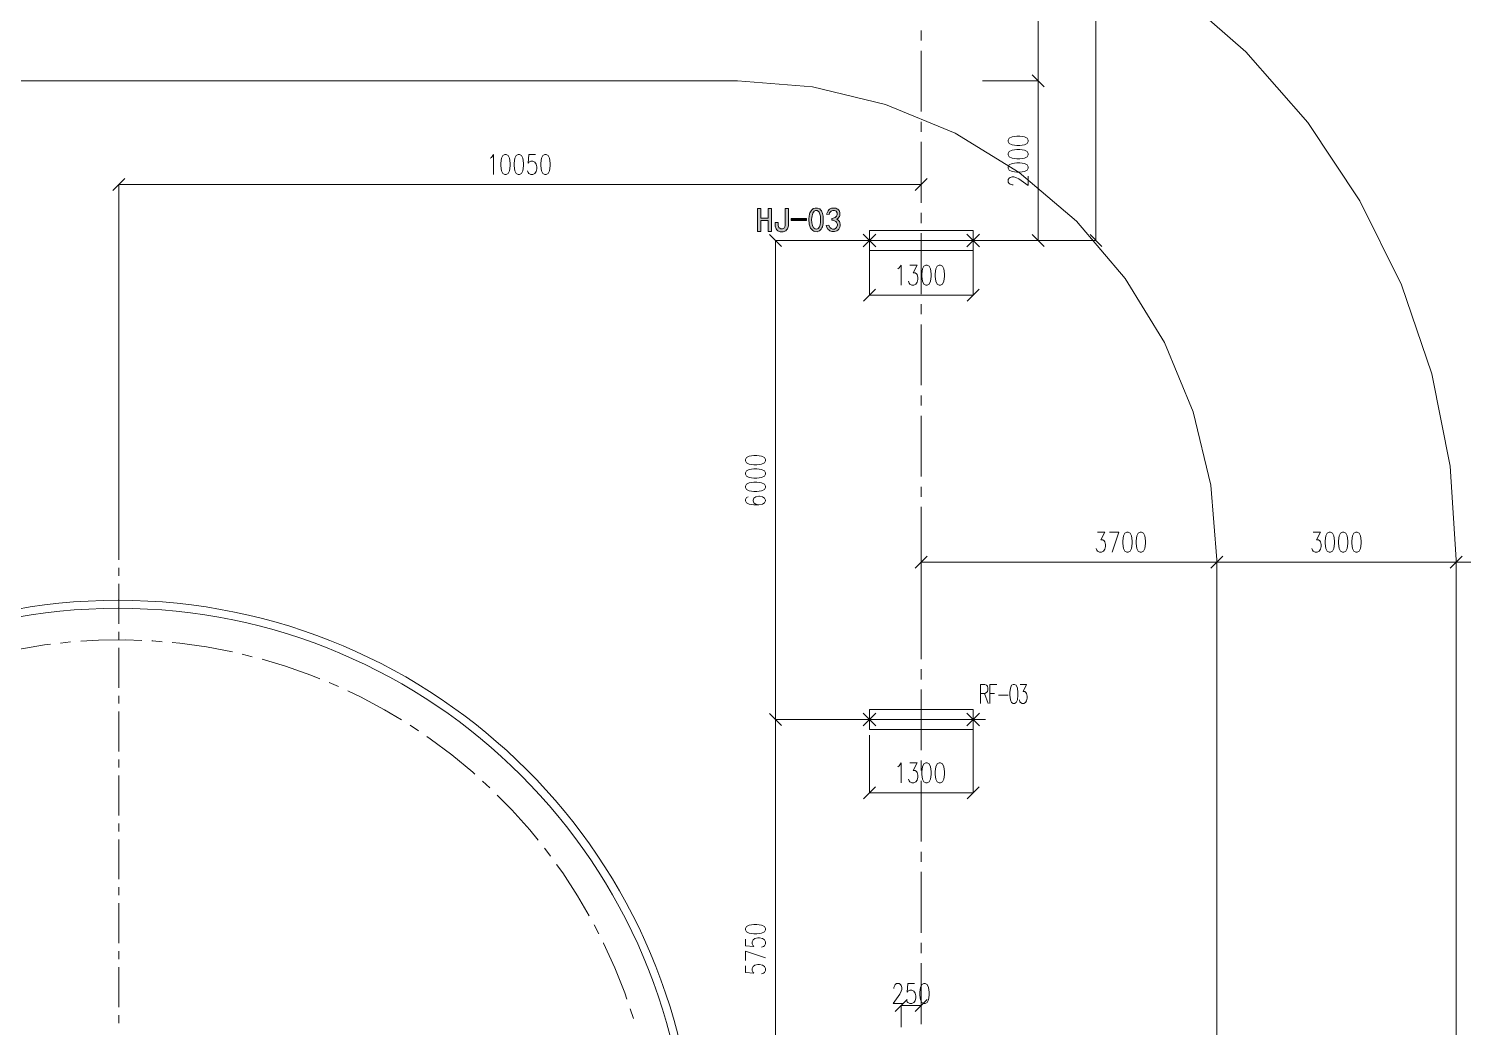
# Model space of a CAD drawing. Header units: millimetres. Extents: x 117 to 78452272, y 10 to 169749766.
# Drawn here: x 78401012 to 78418985, y 169719692 to 169732203 of the extents above; entities that cross this region are included whole.
import ezdxf

# ---------------------------------------------------------------- set-up
doc = ezdxf.new("R2010")
doc.units = ezdxf.units.MM

msp = doc.modelspace()

# ---------------------------------------------------------------- hatches: boundary and pattern name
h = msp.add_hatch(color=0)
h.dxf.hatch_style = 2
h.paths.add_polyline_path([(78410317.099, 169729663.711), (78410278.317, 169729663.711), (78410278.317, 169729798.588), (78410182.653, 169729798.588), (78410182.653, 169729663.711), (78410143.871, 169729663.711), (78410143.871, 169729951.994), (78410182.653, 169729951.994), (78410182.653, 169729830.476), (78410278.317, 169729830.476), (78410278.317, 169729951.994), (78410317.099, 169729951.994)])
h = msp.add_hatch(color=0)
h.dxf.hatch_style = 2
h.paths.add_polyline_path([(78410529.542, 169729759.805), (78410529.542, 169729733.519), (78410518.338, 169729695.598), (78410506.703, 169729683.964), (78410495.499, 169729671.898), (78410464.904, 169729660.263), (78410445.513, 169729660.263), (78410427.845, 169729660.263), (78410398.112, 169729671.467), (78410386.477, 169729683.102), (78410374.412, 169729694.306), (78410362.777, 169729730.934), (78410362.777, 169729756.358), (78410362.777, 169729774.887), (78410401.559, 169729774.887), (78410401.559, 169729751.187), (78410401.559, 169729736.105), (78410408.023, 169729714.559), (78410414.056, 169729708.095), (78410420.52, 169729702.062), (78410435.171, 169729695.598), (78410443.789, 169729695.598), (78410455.424, 169729695.598), (78410473.092, 169729702.493), (78410479.125, 169729708.957), (78410485.157, 169729715.852), (78410490.759, 169729740.414), (78410490.759, 169729758.081), (78410490.759, 169729951.994), (78410529.542, 169729951.994)])
h = msp.add_hatch(color=0)
h.dxf.hatch_style = 2
h.paths.add_polyline_path([(78410757.066, 169729798.588), (78410564.877, 169729798.588), (78410564.877, 169729825.305), (78410757.066, 169729825.305)])
h = msp.add_hatch(color=0)
h.paths.add_polyline_path([(78410787.661, 169729826.166), (78410788.523, 169729848.574), (78410794.556, 169729883.909), (78410800.158, 169729897.268), (78410805.76, 169729910.195), (78410821.273, 169729931.741), (78410831.184, 169729939.929), (78410841.526, 169729948.547), (78410866.519, 169729956.734), (78410881.171, 169729956.734), (78410895.822, 169729956.734), (78410921.677, 169729944.669), (78410932.45, 169729932.603), (78410943.653, 169729920.106), (78410957.874, 169729889.511), (78410961.321, 169729870.982), (78410964.338, 169729852.452), (78410966.492, 169729809.791), (78410965.199, 169729785.66), (78410963.907, 169729761.96), (78410955.719, 169729722.746), (78410948.394, 169729707.233), (78410941.499, 169729692.151), (78410919.953, 169729671.036), (78410905.733, 169729665.434), (78410891.082, 169729659.401), (78410862.641, 169729660.694), (78410848.421, 169729668.02), (78410833.77, 169729674.914), (78410813.516, 169729693.875), (78410807.914, 169729705.94), (78410801.882, 169729717.575), (78410793.263, 169729742.568), (78410791.109, 169729755.496), (78410788.523, 169729768.423), (78410786.8, 169729803.759)])
h.paths.add_polyline_path([(78410822.997, 169729836.508), (78410820.411, 169729813.239), (78410822.135, 169729771.871), (78410826.444, 169729753.772), (78410830.753, 169729735.674), (78410844.542, 169729709.819), (78410854.023, 169729702.493), (78410863.934, 169729694.737), (78410883.756, 169729691.72), (78410893.667, 169729696.46), (78410904.009, 169729701.2), (78410918.66, 169729719.73), (78410923.4, 169729733.519), (78410927.71, 169729747.309), (78410932.45, 169729777.904), (78410932.45, 169729794.278), (78410932.45, 169729810.653), (78410931.157, 169729840.387), (78410929.864, 169729854.176), (78410928.571, 169729867.535), (78410921.246, 169729892.097), (78410914.782, 169729902.87), (78410908.318, 169729914.074), (78410891.512, 169729925.277), (78410881.171, 169729925.708), (78410870.398, 169729926.139), (78410851.868, 169729915.797), (78410844.112, 169729904.593), (78410835.924, 169729893.82), (78410825.582, 169729859.347)])
h = msp.add_hatch(color=0)
h.dxf.hatch_style = 2
h.paths.add_polyline_path([(78411004.844, 169729737.828), (78411035.439, 169729742.999), (78411038.886, 169729731.796), (78411049.659, 169729713.697), (78411057.416, 169729706.802), (78411064.741, 169729699.477), (78411083.702, 169729692.582), (78411095.336, 169729693.013), (78411106.54, 169729693.444), (78411124.639, 169729702.924), (78411131.534, 169729711.542), (78411137.997, 169729720.592), (78411144.03, 169729740.845), (78411143.168, 169729752.049), (78411142.307, 169729763.683), (78411133.688, 169729781.351), (78411125.501, 169729787.384), (78411117.313, 169729793.848), (78411091.889, 169729802.466), (78411074.222, 169729805.051), (78411074.222, 169729827.028), (78411091.889, 169729828.752), (78411117.313, 169729838.232), (78411125.501, 169729845.558), (78411133.688, 169729853.314), (78411140.583, 169729873.136), (78411139.721, 169729885.202), (78411138.859, 169729897.268), (78411128.086, 169729915.366), (78411117.744, 169729920.537), (78411107.833, 169729926.139), (78411086.287, 169729927.432), (78411075.083, 169729923.123), (78411063.449, 169729918.814), (78411045.35, 169729895.544), (78411038.886, 169729876.153), (78411008.291, 169729880.893), (78411013.462, 169729896.406), (78411027.251, 169729921.399), (78411036.301, 169729931.741), (78411044.919, 169729941.652), (78411069.051, 169729953.718), (78411084.133, 169729955.011), (78411099.215, 169729956.734), (78411125.932, 169729953.287), (78411137.136, 169729947.685), (78411148.77, 169729942.083), (78411164.714, 169729925.277), (78411169.454, 169729914.074), (78411173.764, 169729902.439), (78411175.056, 169729877.876), (78411172.04, 169729864.087), (78411168.592, 169729850.729), (78411149.201, 169729827.028), (78411133.257, 169729817.117), (78411144.892, 169729811.946), (78411162.991, 169729796.864), (78411169.454, 169729786.522), (78411175.487, 169729776.611), (78411179.796, 169729749.894), (78411177.642, 169729733.519), (78411175.487, 169729717.144), (78411160.836, 169729690.427), (78411148.339, 169729680.516), (78411135.412, 169729670.174), (78411106.971, 169729660.694), (78411091.027, 169729661.125), (78411075.083, 169729661.556), (78411047.074, 169729671.467), (78411035.439, 169729681.378), (78411023.373, 169729690.858), (78411008.291, 169729719.299)])

# ---------------------------------------------------------------- linework, layer by layer
at = {"color": 0, "lineweight": 0}
for points in [[(78414383.237, 169741551), (78414383.237, 169729548.225)], [(78418895.805, 169725547.156), (78418818.67, 169726722.268), (78418588.992, 169727877.127), (78418210.646, 169728992.341), (78417689.667, 169730048.089), (78417035.534, 169731027.133), (78416259.452, 169731912.669), (78415373.916, 169732689.182), (78414394.872, 169733343.315), (78413338.693, 169733863.863), (78412223.909, 169734242.64), (78411068.62, 169734472.319), (78409893.939, 169734549.453)], [(78413659.726, 169734549.453), (78413659.726, 169731548.544)], [(78412194.176, 169732181.561), (78412194.176, 169732054.441)], [(78412194.176, 169731927.32), (78412194.176, 169731165.027)], [(78413584.747, 169731623.523), (78413734.706, 169731473.564)], [(78413734.706, 169731473.564), (78413584.747, 169731623.523)], [(78394389.959, 169731548.544), (78409893.939, 169731548.544)], [(78415895.326, 169725547.156), (78415821.209, 169726486.125), (78415601.441, 169727401.825), (78415241.194, 169728271.847), (78414749.086, 169729074.646), (78414137.614, 169729790.831), (78413421.429, 169730402.303), (78412618.199, 169730894.411), (78411748.176, 169731254.658), (78410832.477, 169731474.857), (78409893.939, 169731548.544)], [(78412960.347, 169731548.544), (78413661.881, 169731548.544)], [(78412960.347, 169731548.544), (78413661.881, 169731548.544)], [(78413659.726, 169731548.544), (78413659.726, 169729548.225)], [(78412194.176, 169731038.337), (78412194.176, 169730911.217)], [(78412194.176, 169730784.096), (78412194.176, 169730021.803)], [(78406793.056, 169730579.41), (78406809.862, 169730591.045), (78406834.855, 169730626.811), (78406834.855, 169730376.879)], [(78407359.713, 169730626.811), (78407276.546, 169730626.811), (78407268.358, 169730519.513), (78407276.546, 169730531.578), (78407301.539, 169730543.644), (78407326.532, 169730543.644), (78407351.525, 169730531.578), (78407368.331, 169730507.878), (78407376.519, 169730472.112), (78407376.519, 169730448.411), (78407368.331, 169730412.645), (78407351.525, 169730388.514), (78407326.532, 169730376.879), (78407301.539, 169730376.879), (78407276.546, 169730388.514), (78407268.358, 169730400.579), (78407259.74, 169730424.28)], [(78413344.295, 169730248.466), (78413332.229, 169730248.466), (78413308.529, 169730256.653), (78413296.463, 169730264.84), (78413284.828, 169730281.646), (78413284.828, 169730314.827), (78413296.463, 169730331.633), (78413308.529, 169730339.82), (78413332.229, 169730348.438), (78413355.93, 169730348.438), (78413380.061, 169730339.82), (78413415.827, 169730323.445), (78413534.76, 169730239.847), (78413534.76, 169730356.626)], [(78402217.144, 169730326.893), (78402066.753, 169730176.933)], [(78402142.164, 169725986.261), (78402142.164, 169730253.636)], [(78402142.164, 169730251.913), (78412194.176, 169730251.913)], [(78412119.196, 169730176.933), (78412269.156, 169730326.893)], [(78412194.176, 169730178.657), (78412194.176, 169730253.636)], [(78412194.176, 169729894.682), (78412194.176, 169729767.993)], [(78410441.204, 169729473.245), (78410291.244, 169729623.204)], [(78411623.641, 169729627.513), (78411464.633, 169729468.505)], [(78411623.641, 169729468.505), (78411464.633, 169729627.513)], [(78412194.176, 169729640.872), (78412194.176, 169728878.579)], [(78412764.711, 169729627.513), (78412924.15, 169729468.505)], [(78412764.711, 169729468.505), (78412924.15, 169729627.513)], [(78413584.747, 169729623.204), (78413734.706, 169729473.245)], [(78414308.257, 169729623.204), (78414458.217, 169729473.245)], [(78411384.913, 169729548.225), (78410364.5, 169729548.225)], [(78410366.224, 169729548.225), (78410366.224, 169723546.837)], [(78411388.36, 169729548.225), (78413000.423, 169729548.225)], [(78413003.87, 169729548.225), (78413661.881, 169729548.225)], [(78413178.823, 169729548.225), (78414385.391, 169729548.225)], [(78411544.353, 169729419.38), (78411544.353, 169728863.928)], [(78412844.431, 169729419.38), (78412844.431, 169728863.928)], [(78411902.445, 169729193.149), (78411919.251, 169729205.214), (78411944.244, 169729240.98), (78411944.244, 169728991.048)], [(78412052.835, 169729240.98), (78412144.19, 169729240.98), (78412094.203, 169729145.748), (78412119.196, 169729145.748), (78412136.002, 169729133.682), (78412144.19, 169729122.047), (78412152.808, 169729086.281), (78412152.808, 169729062.15), (78412144.19, 169729026.814), (78412127.815, 169729002.683), (78412102.822, 169728991.048), (78412077.828, 169728991.048), (78412052.835, 169729002.683), (78412044.217, 169729014.749), (78412036.029, 169729038.449)], [(78411619.332, 169728941.062), (78411469.373, 169728790.672)], [(78412769.451, 169728790.672), (78412919.41, 169728941.062)], [(78412844.431, 169728866.082), (78411544.353, 169728866.082)], [(78412194.176, 169728751.458), (78412194.176, 169728624.768)], [(78412194.176, 169728497.648), (78412194.176, 169727735.355)], [(78412194.176, 169727608.234), (78412194.176, 169727481.113)], [(78412194.176, 169727354.424), (78412194.176, 169726592.131)], [(78412194.176, 169726465.01), (78412194.176, 169726337.889)], [(78410027.092, 169726339.182), (78410002.961, 169726330.564), (78409991.326, 169726305.571), (78409991.326, 169726289.196), (78410002.961, 169726264.203), (78410038.727, 169726247.397), (78410098.193, 169726239.209), (78410158.091, 169726239.209), (78410205.492, 169726247.397), (78410229.192, 169726264.203), (78410241.258, 169726289.196), (78410241.258, 169726297.383), (78410229.192, 169726322.376), (78410205.492, 169726339.182), (78410169.726, 169726347.37), (78410158.091, 169726347.37), (78410122.325, 169726339.182), (78410098.193, 169726322.376), (78410086.559, 169726297.383), (78410086.559, 169726289.196), (78410098.193, 169726264.203), (78410122.325, 169726247.397), (78410158.091, 169726239.209)], [(78412194.176, 169726211.2), (78412194.176, 169725448.907)], [(78402142.164, 169726081.924), (78402142.164, 169725547.156)], [(78414402.197, 169725894.906), (78414493.983, 169725894.906), (78414443.996, 169725799.673), (78414468.989, 169725799.673), (78414485.795, 169725788.039), (78414493.983, 169725775.973), (78414502.17, 169725740.207), (78414502.17, 169725716.506), (78414493.983, 169725680.74), (78414477.177, 169725657.04), (78414452.184, 169725644.974), (78414427.19, 169725644.974), (78414402.197, 169725657.04), (78414394.01, 169725668.675), (78414385.822, 169725692.806)], [(78414552.156, 169725894.906), (78414668.935, 169725894.906), (78414585.768, 169725644.974)], [(78417103.619, 169725894.906), (78417195.404, 169725894.906), (78417145.418, 169725799.673), (78417170.411, 169725799.673), (78417187.217, 169725788.039), (78417195.404, 169725775.973), (78417204.023, 169725740.207), (78417204.023, 169725716.506), (78417195.404, 169725680.74), (78417179.03, 169725657.04), (78417154.036, 169725644.974), (78417128.612, 169725644.974), (78417103.619, 169725657.04), (78417095.432, 169725668.675), (78417087.244, 169725692.806)], [(78412269.156, 169725594.988), (78412119.196, 169725445.028)], [(78412194.176, 169724916.293), (78412194.176, 169725522.163)], [(78412194.176, 169725520.008), (78415895.326, 169725520.008)], [(78415970.306, 169725594.988), (78415820.347, 169725445.028)], [(78415820.347, 169725445.028), (78415970.306, 169725594.988)], [(78415895.326, 169671034.371), (78415895.326, 169725547.156)], [(78415895.326, 169724883.974), (78415895.326, 169725522.163)], [(78415895.326, 169724824.938), (78415895.326, 169725522.163)], [(78415895.326, 169725520.008), (78418895.805, 169725520.008)], [(78418820.825, 169725445.028), (78418970.784, 169725594.988)], [(78418970.784, 169725594.988), (78418820.825, 169725445.028)], [(78418895.805, 169671034.371), (78418895.805, 169725547.156)], [(78418895.805, 169725022.298), (78418895.805, 169725522.163)], [(78418895.805, 169725022.298), (78418895.805, 169725522.163)], [(78418895.805, 169725520.008), (78426897.942, 169725520.008)], [(78402142.164, 169725447.183), (78402142.164, 169725347.21)], [(78412194.176, 169725321.786), (78412194.176, 169725194.665)], [(78402142.164, 169725247.237), (78402142.164, 169724746.942)], [(78412194.176, 169725067.545), (78412194.176, 169724305.683)], [(78402142.164, 169724646.969), (78402142.164, 169724546.996)], [(78401284.638, 169724490.977), (78401211.813, 169724482.359), (78400876.99, 169724427.201), (78400545.184, 169724355.238), (78400533.549, 169724352.222)], [(78401537.587, 169724519.418), (78401411.328, 169724505.197)], [(78402428.293, 169724538.809), (78402226.624, 169724546.565), (78401887.492, 169724542.256), (78401664.707, 169724528.036)], [(78402142.164, 169724447.023), (78402142.164, 169723946.728)], [(78402682.535, 169724523.296), (78402565.756, 169724533.638), (78402555.845, 169724534.069)], [(78403564.192, 169724395.313), (78403240.142, 169724456.935), (78402904.026, 169724503.905), (78402809.655, 169724512.092)], [(78403811.969, 169724335.416), (78403688.296, 169724365.58)], [(78404658.722, 169724058.336), (78404548.407, 169724103.582), (78404228.235, 169724216.483), (78403935.212, 169724303.528)], [(78412194.176, 169724178.562), (78412194.176, 169724051.441)], [(78404893.572, 169723960.087), (78404862.115, 169723974.738), (78404776.363, 169724010.073)], [(78405680.858, 169723542.959), (78405468.847, 169723670.51), (78405169.359, 169723830.381), (78405008.627, 169723905.791)], [(78412194.176, 169723924.321), (78412194.176, 169723162.458)], [(78412934.923, 169723748.506), (78412934.923, 169723988.527), (78412991.804, 169723988.527), (78413012.057, 169723976.892), (78413022.399, 169723965.689), (78413027.571, 169723942.85), (78413027.571, 169723920.011), (78413022.399, 169723897.173), (78413012.057, 169723885.538), (78412991.804, 169723874.334), (78412934.923, 169723874.334)], [(78412986.633, 169723874.334), (78413032.741, 169723748.506)], [(78413053.425, 169723748.506), (78413053.425, 169723988.527), (78413140.902, 169723988.527)], [(78413053.425, 169723874.334), (78413109.876, 169723874.334)], [(78413433.926, 169723988.527), (78413511.06, 169723988.527), (78413470.123, 169723897.173), (78413490.807, 169723897.173), (78413505.889, 169723885.538), (78413511.06, 169723874.334), (78413521.402, 169723839.861), (78413521.402, 169723817.022), (78413511.06, 169723782.549), (78413500.718, 169723759.71), (78413480.465, 169723748.506), (78413459.781, 169723748.506), (78413439.097, 169723759.71), (78413428.755, 169723771.345), (78413423.584, 169723794.184)], [(78402142.164, 169723846.755), (78402142.164, 169723746.783)], [(78413161.586, 169723851.496), (78413284.828, 169723851.496)], [(78402142.164, 169723646.81), (78402142.164, 169723146.515)], [(78410291.244, 169723621.816), (78410441.204, 169723471.857)], [(78410441.204, 169723471.857), (78410291.244, 169723621.816)], [(78411384.913, 169723546.837), (78410364.5, 169723546.837)], [(78411384.913, 169723546.837), (78410364.5, 169723546.837)], [(78410366.224, 169723546.837), (78410366.224, 169717795.381)], [(78411388.36, 169723546.837), (78413000.423, 169723546.837)], [(78411623.641, 169723626.126), (78411464.633, 169723467.117)], [(78411623.641, 169723467.117), (78411464.633, 169723626.126)], [(78412764.711, 169723626.126), (78412924.15, 169723467.117)], [(78412764.711, 169723467.117), (78412924.15, 169723626.126)], [(78405895.024, 169723405.065), (78405789.45, 169723476.166)], [(78406602.16, 169722862.971), (78406575.012, 169722887.964), (78406313.445, 169723103.854), (78406041.536, 169723306.816), (78406001.03, 169723334.395)], [(78411544.353, 169723350.338), (78411544.353, 169722626.828)], [(78412844.431, 169723417.993), (78412844.431, 169722626.828)], [(78402142.164, 169723046.542), (78402142.164, 169722946.569)], [(78411902.445, 169722956.48), (78411919.251, 169722968.546), (78411944.244, 169723004.312), (78411944.244, 169722753.949)], [(78412052.835, 169723004.312), (78412144.19, 169723004.312), (78412094.203, 169722908.648), (78412119.196, 169722908.648), (78412136.002, 169722897.013), (78412144.19, 169722884.948), (78412152.808, 169722849.181), (78412152.808, 169722825.481), (78412144.19, 169722789.715), (78412127.815, 169722766.014), (78412102.822, 169722753.949), (78412077.828, 169722753.949), (78412052.835, 169722766.014), (78412044.217, 169722778.08), (78412036.029, 169722801.78)], [(78412194.176, 169723035.338), (78412194.176, 169722908.217)], [(78402142.164, 169722846.596), (78402142.164, 169722346.301)], [(78406790.04, 169722691.035), (78406696.1, 169722776.787)], [(78411619.332, 169722703.962), (78411469.373, 169722554.003)], [(78412844.431, 169722628.983), (78411544.353, 169722628.983)], [(78412194.176, 169722781.096), (78412194.176, 169722019.234)], [(78412769.451, 169722554.003), (78412919.41, 169722703.962)], [(78407393.324, 169722035.609), (78407289.473, 169722164.023), (78407063.673, 169722416.971), (78406880.963, 169722601.835)], [(78402142.164, 169722246.328), (78402142.164, 169722146.355)], [(78402142.164, 169722046.382), (78402142.164, 169721546.087)], [(78407550.178, 169721834.802), (78407502.777, 169721899.87), (78407473.044, 169721936.498)], [(78408035.391, 169721087.591), (78407887.587, 169721340.97), (78407702.292, 169721625.376), (78407624.727, 169721731.812)], [(78412194.176, 169721892.114), (78412194.176, 169721764.993)], [(78412194.176, 169721637.872), (78412194.176, 169720875.579)], [(78402142.164, 169721446.114), (78402142.164, 169721346.141)], [(78402142.164, 169721246.168), (78402142.164, 169720745.873)], [(78408154.325, 169720862.221), (78408095.72, 169720975.552)], [(78402142.164, 169720645.9), (78402142.164, 169720545.928)], [(78408506.384, 169720043.909), (78408480.098, 169720122.336), (78408355.132, 169720437.767), (78408214.222, 169720746.735), (78408212.93, 169720749.321)], [(78409991.326, 169720795.86), (78409991.326, 169720712.693), (78410098.193, 169720704.505), (78410086.559, 169720712.693), (78410074.493, 169720737.686), (78410074.493, 169720762.679), (78410086.559, 169720787.672), (78410110.259, 169720804.478), (78410146.025, 169720812.665), (78410169.726, 169720812.665), (78410205.492, 169720804.478), (78410229.192, 169720787.672), (78410241.258, 169720762.679), (78410241.258, 169720737.686), (78410229.192, 169720712.693), (78410217.558, 169720704.505), (78410193.426, 169720695.887)], [(78409991.326, 169720529.553), (78409991.326, 169720645.9), (78410241.258, 169720562.733)], [(78412194.176, 169720748.89), (78412194.176, 169720621.769)], [(78409991.326, 169720462.761), (78409991.326, 169720379.162), (78410098.193, 169720370.975), (78410086.559, 169720379.162), (78410074.493, 169720404.156), (78410074.493, 169720429.149), (78410086.559, 169720454.142), (78410110.259, 169720470.948), (78410146.025, 169720479.135), (78410169.726, 169720479.135), (78410205.492, 169720470.948), (78410229.192, 169720454.142), (78410241.258, 169720429.149), (78410241.258, 169720404.156), (78410229.192, 169720379.162), (78410217.558, 169720370.975), (78410193.426, 169720362.788)], [(78412194.176, 169720494.648), (78412194.176, 169719732.355)], [(78402142.164, 169720445.955), (78402142.164, 169719945.659)], [(78411852.459, 169720179.648), (78411852.459, 169720191.713), (78411861.077, 169720215.414), (78411869.264, 169720227.48), (78411886.07, 169720239.114), (78411919.251, 169720239.114), (78411936.057, 169720227.48), (78411944.244, 169720215.414), (78411952.431, 169720191.713), (78411952.431, 169720167.582), (78411944.244, 169720143.882), (78411927.438, 169720108.115), (78411844.271, 169719989.182), (78411961.05, 169719989.182)], [(78412111.009, 169720239.114), (78412027.842, 169720239.114), (78412019.224, 169720132.247), (78412027.842, 169720143.882), (78412052.835, 169720155.947), (78412077.828, 169720155.947), (78412102.822, 169720143.882), (78412119.196, 169720120.181), (78412127.815, 169720084.415), (78412127.815, 169720060.714), (78412119.196, 169720024.948), (78412102.822, 169720001.248), (78412077.828, 169719989.182), (78412052.835, 169719989.182), (78412027.842, 169720001.248), (78412019.224, 169720012.883), (78412011.036, 169720036.583)], [(78408588.259, 169719802.595), (78408547.321, 169719923.252)], [(78412019.224, 169720039.169), (78411869.264, 169719889.209)], [(78411944.244, 169719693.573), (78411944.244, 169719966.344)], [(78411944.244, 169719964.189), (78412194.176, 169719964.189)], [(78412119.196, 169719889.209), (78412269.156, 169720039.169)], [(78412194.176, 169719753.039), (78412194.176, 169719966.344)], [(78402142.164, 169719845.687), (78402142.164, 169719745.714)]]:
    msp.add_lwpolyline(points, dxfattribs=at)
for points in [[(78413284.828, 169730790.129), (78413296.463, 169730765.136), (78413332.229, 169730748.33), (78413391.696, 169730740.142), (78413427.462, 169730740.142), (78413486.929, 169730748.33), (78413522.695, 169730765.136), (78413534.76, 169730790.129), (78413534.76, 169730806.935), (78413522.695, 169730831.928), (78413486.929, 169730848.303), (78413427.462, 169730856.921), (78413391.696, 169730856.921), (78413332.229, 169730848.303), (78413296.463, 169730831.928), (78413284.828, 169730806.935)], [(78406976.627, 169730626.811), (78406951.634, 169730614.745), (78406934.828, 169730579.41), (78406926.641, 169730519.513), (78406926.641, 169730484.177), (78406934.828, 169730424.28), (78406951.634, 169730388.514), (78406976.627, 169730376.879), (78406993.002, 169730376.879), (78407017.995, 169730388.514), (78407034.801, 169730424.28), (78407042.989, 169730484.177), (78407042.989, 169730519.513), (78407034.801, 169730579.41), (78407017.995, 169730614.745), (78406993.002, 169730626.811)], [(78407142.961, 169730626.811), (78407117.968, 169730614.745), (78407101.593, 169730579.41), (78407092.975, 169730519.513), (78407092.975, 169730484.177), (78407101.593, 169730424.28), (78407117.968, 169730388.514), (78407142.961, 169730376.879), (78407159.767, 169730376.879), (78407184.76, 169730388.514), (78407201.566, 169730424.28), (78407209.754, 169730484.177), (78407209.754, 169730519.513), (78407201.566, 169730579.41), (78407184.76, 169730614.745), (78407159.767, 169730626.811)], [(78407476.491, 169730626.811), (78407451.498, 169730614.745), (78407434.692, 169730579.41), (78407426.505, 169730519.513), (78407426.505, 169730484.177), (78407434.692, 169730424.28), (78407451.498, 169730388.514), (78407476.491, 169730376.879), (78407493.297, 169730376.879), (78407518.291, 169730388.514), (78407535.096, 169730424.28), (78407543.284, 169730484.177), (78407543.284, 169730519.513), (78407535.096, 169730579.41), (78407518.291, 169730614.745), (78407493.297, 169730626.811)], [(78413284.828, 169730623.364), (78413296.463, 169730598.371), (78413332.229, 169730581.565), (78413391.696, 169730573.377), (78413427.462, 169730573.377), (78413486.929, 169730581.565), (78413522.695, 169730598.371), (78413534.76, 169730623.364), (78413534.76, 169730640.169), (78413522.695, 169730665.163), (78413486.929, 169730681.538), (78413427.462, 169730690.156), (78413391.696, 169730690.156), (78413332.229, 169730681.538), (78413296.463, 169730665.163), (78413284.828, 169730640.169)], [(78413284.828, 169730456.599), (78413296.463, 169730431.605), (78413332.229, 169730414.8), (78413391.696, 169730406.612), (78413427.462, 169730406.612), (78413486.929, 169730414.8), (78413522.695, 169730431.605), (78413534.76, 169730456.599), (78413534.76, 169730473.404), (78413522.695, 169730498.398), (78413486.929, 169730515.203), (78413427.462, 169730523.391), (78413391.696, 169730523.391), (78413332.229, 169730515.203), (78413296.463, 169730498.398), (78413284.828, 169730473.404)], [(78410317.099, 169729663.711), (78410278.317, 169729663.711), (78410278.317, 169729798.588), (78410182.653, 169729798.588), (78410182.653, 169729663.711), (78410143.871, 169729663.711), (78410143.871, 169729951.994), (78410182.653, 169729951.994), (78410182.653, 169729830.476), (78410278.317, 169729830.476), (78410278.317, 169729951.994), (78410317.099, 169729951.994)], [(78410529.542, 169729759.805), (78410529.542, 169729733.519), (78410518.338, 169729695.598), (78410506.703, 169729683.964), (78410495.499, 169729671.898), (78410464.904, 169729660.263), (78410445.513, 169729660.263), (78410427.845, 169729660.263), (78410398.112, 169729671.467), (78410386.477, 169729683.102), (78410374.412, 169729694.306), (78410362.777, 169729730.934), (78410362.777, 169729756.358), (78410362.777, 169729774.887), (78410401.559, 169729774.887), (78410401.559, 169729751.187), (78410401.559, 169729736.105), (78410408.023, 169729714.559), (78410414.056, 169729708.095), (78410420.52, 169729702.062), (78410435.171, 169729695.598), (78410443.789, 169729695.598), (78410455.424, 169729695.598), (78410473.092, 169729702.493), (78410479.125, 169729708.957), (78410485.157, 169729715.852), (78410490.759, 169729740.414), (78410490.759, 169729758.081), (78410490.759, 169729951.994), (78410529.542, 169729951.994)], [(78410757.066, 169729798.588), (78410564.877, 169729798.588), (78410564.877, 169729825.305), (78410757.066, 169729825.305)], [(78410787.661, 169729826.166), (78410788.523, 169729848.574), (78410794.556, 169729883.909), (78410800.158, 169729897.268), (78410805.76, 169729910.195), (78410821.273, 169729931.741), (78410831.184, 169729939.929), (78410841.526, 169729948.547), (78410866.519, 169729956.734), (78410881.171, 169729956.734), (78410895.822, 169729956.734), (78410921.677, 169729944.669), (78410932.45, 169729932.603), (78410943.653, 169729920.106), (78410957.874, 169729889.511), (78410961.321, 169729870.982), (78410964.338, 169729852.452), (78410966.492, 169729809.791), (78410965.199, 169729785.66), (78410963.907, 169729761.96), (78410955.719, 169729722.746), (78410948.394, 169729707.233), (78410941.499, 169729692.151), (78410919.953, 169729671.036), (78410905.733, 169729665.434), (78410891.082, 169729659.401), (78410862.641, 169729660.694), (78410848.421, 169729668.02), (78410833.77, 169729674.914), (78410813.516, 169729693.875), (78410807.914, 169729705.94), (78410801.882, 169729717.575), (78410793.263, 169729742.568), (78410791.109, 169729755.496), (78410788.523, 169729768.423), (78410786.8, 169729803.759)], [(78410822.997, 169729836.508), (78410820.411, 169729813.239), (78410822.135, 169729771.871), (78410826.444, 169729753.772), (78410830.753, 169729735.674), (78410844.542, 169729709.819), (78410854.023, 169729702.493), (78410863.934, 169729694.737), (78410883.756, 169729691.72), (78410893.667, 169729696.46), (78410904.009, 169729701.2), (78410918.66, 169729719.73), (78410923.4, 169729733.519), (78410927.71, 169729747.309), (78410932.45, 169729777.904), (78410932.45, 169729794.278), (78410932.45, 169729810.653), (78410931.157, 169729840.387), (78410929.864, 169729854.176), (78410928.571, 169729867.535), (78410921.246, 169729892.097), (78410914.782, 169729902.87), (78410908.318, 169729914.074), (78410891.512, 169729925.277), (78410881.171, 169729925.708), (78410870.398, 169729926.139), (78410851.868, 169729915.797), (78410844.112, 169729904.593), (78410835.924, 169729893.82), (78410825.582, 169729859.347)], [(78411004.844, 169729737.828), (78411035.439, 169729742.999), (78411038.886, 169729731.796), (78411049.659, 169729713.697), (78411057.416, 169729706.802), (78411064.741, 169729699.477), (78411083.702, 169729692.582), (78411095.336, 169729693.013), (78411106.54, 169729693.444), (78411124.639, 169729702.924), (78411131.534, 169729711.542), (78411137.997, 169729720.592), (78411144.03, 169729740.845), (78411143.168, 169729752.049), (78411142.307, 169729763.683), (78411133.688, 169729781.351), (78411125.501, 169729787.384), (78411117.313, 169729793.848), (78411091.889, 169729802.466), (78411074.222, 169729805.051), (78411074.222, 169729827.028), (78411091.889, 169729828.752), (78411117.313, 169729838.232), (78411125.501, 169729845.558), (78411133.688, 169729853.314), (78411140.583, 169729873.136), (78411139.721, 169729885.202), (78411138.859, 169729897.268), (78411128.086, 169729915.366), (78411117.744, 169729920.537), (78411107.833, 169729926.139), (78411086.287, 169729927.432), (78411075.083, 169729923.123), (78411063.449, 169729918.814), (78411045.35, 169729895.544), (78411038.886, 169729876.153), (78411008.291, 169729880.893), (78411013.462, 169729896.406), (78411027.251, 169729921.399), (78411036.301, 169729931.741), (78411044.919, 169729941.652), (78411069.051, 169729953.718), (78411084.133, 169729955.011), (78411099.215, 169729956.734), (78411125.932, 169729953.287), (78411137.136, 169729947.685), (78411148.77, 169729942.083), (78411164.714, 169729925.277), (78411169.454, 169729914.074), (78411173.764, 169729902.439), (78411175.056, 169729877.876), (78411172.04, 169729864.087), (78411168.592, 169729850.729), (78411149.201, 169729827.028), (78411133.257, 169729817.117), (78411144.892, 169729811.946), (78411162.991, 169729796.864), (78411169.454, 169729786.522), (78411175.487, 169729776.611), (78411179.796, 169729749.894), (78411177.642, 169729733.519), (78411175.487, 169729717.144), (78411160.836, 169729690.427), (78411148.339, 169729680.516), (78411135.412, 169729670.174), (78411106.971, 169729660.694), (78411091.027, 169729661.125), (78411075.083, 169729661.556), (78411047.074, 169729671.467), (78411035.439, 169729681.378), (78411023.373, 169729690.858), (78411008.291, 169729719.299)], [(78412844.431, 169729423.259), (78412844.431, 169729673.191), (78411544.353, 169729673.191), (78411544.353, 169729423.259)], [(78412252.781, 169729240.98), (78412227.788, 169729228.915), (78412210.982, 169729193.149), (78412202.794, 169729133.682), (78412202.794, 169729097.916), (78412210.982, 169729038.449), (78412227.788, 169729002.683), (78412252.781, 169728991.048), (78412269.156, 169728991.048), (78412294.149, 169729002.683), (78412310.955, 169729038.449), (78412319.573, 169729097.916), (78412319.573, 169729133.682), (78412310.955, 169729193.149), (78412294.149, 169729228.915), (78412269.156, 169729240.98)], [(78412419.546, 169729240.98), (78412394.553, 169729228.915), (78412377.747, 169729193.149), (78412369.559, 169729133.682), (78412369.559, 169729097.916), (78412377.747, 169729038.449), (78412394.553, 169729002.683), (78412419.546, 169728991.048), (78412435.921, 169728991.048), (78412460.914, 169729002.683), (78412477.72, 169729038.449), (78412485.907, 169729097.916), (78412485.907, 169729133.682), (78412477.72, 169729193.149), (78412460.914, 169729228.915), (78412435.921, 169729240.98)], [(78409991.326, 169726789.06), (78410002.961, 169726764.067), (78410038.727, 169726747.261), (78410098.193, 169726739.074), (78410133.96, 169726739.074), (78410193.426, 169726747.261), (78410229.192, 169726764.067), (78410241.258, 169726789.06), (78410241.258, 169726805.866), (78410229.192, 169726830.859), (78410193.426, 169726847.665), (78410133.96, 169726855.852), (78410098.193, 169726855.852), (78410038.727, 169726847.665), (78410002.961, 169726830.859), (78409991.326, 169726805.866)], [(78409991.326, 169726622.295), (78410002.961, 169726597.302), (78410038.727, 169726580.927), (78410098.193, 169726572.309), (78410133.96, 169726572.309), (78410193.426, 169726580.927), (78410229.192, 169726597.302), (78410241.258, 169726622.295), (78410241.258, 169726639.101), (78410229.192, 169726664.094), (78410193.426, 169726680.9), (78410133.96, 169726689.087), (78410098.193, 169726689.087), (78410038.727, 169726680.9), (78410002.961, 169726664.094), (78409991.326, 169726639.101)], [(78409991.326, 169726455.53), (78410002.961, 169726430.537), (78410038.727, 169726414.162), (78410098.193, 169726405.543), (78410133.96, 169726405.543), (78410193.426, 169726414.162), (78410229.192, 169726430.537), (78410241.258, 169726455.53), (78410241.258, 169726472.336), (78410229.192, 169726497.329), (78410193.426, 169726514.135), (78410133.96, 169726522.322), (78410098.193, 169726522.322), (78410038.727, 169726514.135), (78410002.961, 169726497.329), (78409991.326, 169726472.336)], [(78414768.908, 169725894.906), (78414743.915, 169725883.271), (78414727.54, 169725847.505), (78414718.922, 169725788.039), (78414718.922, 169725752.273), (78414727.54, 169725692.806), (78414743.915, 169725657.04), (78414768.908, 169725644.974), (78414785.714, 169725644.974), (78414810.707, 169725657.04), (78414827.513, 169725692.806), (78414835.7, 169725752.273), (78414835.7, 169725788.039), (78414827.513, 169725847.505), (78414810.707, 169725883.271), (78414785.714, 169725894.906)], [(78414935.673, 169725894.906), (78414910.68, 169725883.271), (78414894.305, 169725847.505), (78414885.687, 169725788.039), (78414885.687, 169725752.273), (78414894.305, 169725692.806), (78414910.68, 169725657.04), (78414935.673, 169725644.974), (78414952.479, 169725644.974), (78414977.472, 169725657.04), (78414994.278, 169725692.806), (78415002.465, 169725752.273), (78415002.465, 169725788.039), (78414994.278, 169725847.505), (78414977.472, 169725883.271), (78414952.479, 169725894.906)], [(78417303.996, 169725894.906), (78417279.002, 169725883.271), (78417262.197, 169725847.505), (78417254.009, 169725788.039), (78417254.009, 169725752.273), (78417262.197, 169725692.806), (78417279.002, 169725657.04), (78417303.996, 169725644.974), (78417320.37, 169725644.974), (78417345.364, 169725657.04), (78417362.169, 169725692.806), (78417370.357, 169725752.273), (78417370.357, 169725788.039), (78417362.169, 169725847.505), (78417345.364, 169725883.271), (78417320.37, 169725894.906)], [(78417470.761, 169725894.906), (78417445.767, 169725883.271), (78417428.962, 169725847.505), (78417420.343, 169725788.039), (78417420.343, 169725752.273), (78417428.962, 169725692.806), (78417445.767, 169725657.04), (78417470.761, 169725644.974), (78417487.135, 169725644.974), (78417512.129, 169725657.04), (78417528.934, 169725692.806), (78417537.122, 169725752.273), (78417537.122, 169725788.039), (78417528.934, 169725847.505), (78417512.129, 169725883.271), (78417487.135, 169725894.906)], [(78417637.095, 169725894.906), (78417612.101, 169725883.271), (78417595.727, 169725847.505), (78417587.108, 169725788.039), (78417587.108, 169725752.273), (78417595.727, 169725692.806), (78417612.101, 169725657.04), (78417637.095, 169725644.974), (78417653.901, 169725644.974), (78417678.894, 169725657.04), (78417695.7, 169725692.806), (78417703.887, 169725752.273), (78417703.887, 169725788.039), (78417695.7, 169725847.505), (78417678.894, 169725883.271), (78417653.901, 169725894.906)], [(78413305.512, 169723851.496), (78413305.512, 169723885.538), (78413310.683, 169723942.85), (78413326.196, 169723976.892), (78413346.449, 169723988.527), (78413361.962, 169723988.527), (78413382.647, 169723976.892), (78413398.16, 169723942.85), (78413403.331, 169723885.538), (78413403.331, 169723851.496), (78413398.16, 169723794.184), (78413382.647, 169723759.71), (78413361.962, 169723748.506), (78413346.449, 169723748.506), (78413326.196, 169723759.71), (78413310.683, 169723794.184)], [(78412844.431, 169723421.871), (78412844.431, 169723671.803), (78411544.353, 169723671.803), (78411544.353, 169723421.871)], [(78412252.781, 169723004.312), (78412227.788, 169722992.246), (78412210.982, 169722956.48), (78412202.794, 169722897.013), (78412202.794, 169722861.247), (78412210.982, 169722801.78), (78412227.788, 169722766.014), (78412252.781, 169722753.949), (78412269.156, 169722753.949), (78412294.149, 169722766.014), (78412310.955, 169722801.78), (78412319.573, 169722861.247), (78412319.573, 169722897.013), (78412310.955, 169722956.48), (78412294.149, 169722992.246), (78412269.156, 169723004.312)], [(78412419.546, 169723004.312), (78412394.553, 169722992.246), (78412377.747, 169722956.48), (78412369.559, 169722897.013), (78412369.559, 169722861.247), (78412377.747, 169722801.78), (78412394.553, 169722766.014), (78412419.546, 169722753.949), (78412435.921, 169722753.949), (78412460.914, 169722766.014), (78412477.72, 169722801.78), (78412485.907, 169722861.247), (78412485.907, 169722897.013), (78412477.72, 169722956.48), (78412460.914, 169722992.246), (78412435.921, 169723004.312)], [(78409991.326, 169720912.638), (78410002.961, 169720887.645), (78410038.727, 169720871.27), (78410098.193, 169720862.652), (78410133.96, 169720862.652), (78410193.426, 169720871.27), (78410229.192, 169720887.645), (78410241.258, 169720912.638), (78410241.258, 169720929.444), (78410229.192, 169720954.437), (78410193.426, 169720971.243), (78410133.96, 169720979.43), (78410098.193, 169720979.43), (78410038.727, 169720971.243), (78410002.961, 169720954.437), (78409991.326, 169720929.444)], [(78412227.788, 169720239.114), (78412202.794, 169720227.48), (78412185.989, 169720191.713), (78412177.801, 169720132.247), (78412177.801, 169720096.481), (78412185.989, 169720036.583), (78412202.794, 169720001.248), (78412227.788, 169719989.182), (78412244.163, 169719989.182), (78412269.156, 169720001.248), (78412285.961, 169720036.583), (78412294.149, 169720096.481), (78412294.149, 169720132.247), (78412285.961, 169720191.713), (78412269.156, 169720227.48), (78412244.163, 169720239.114)]]:
    msp.add_lwpolyline(points, close=True, dxfattribs=at)
for major_axis, ratio in [((0, 7246.308), 0.999286), ((0, 7146.336), 0.999276)]:
    msp.add_ellipse((78402131.391, 169717795.381), major_axis=major_axis, ratio=ratio, start_param=0, end_param=6.283185, dxfattribs=at)

doc.saveas('drawing.dxf')
